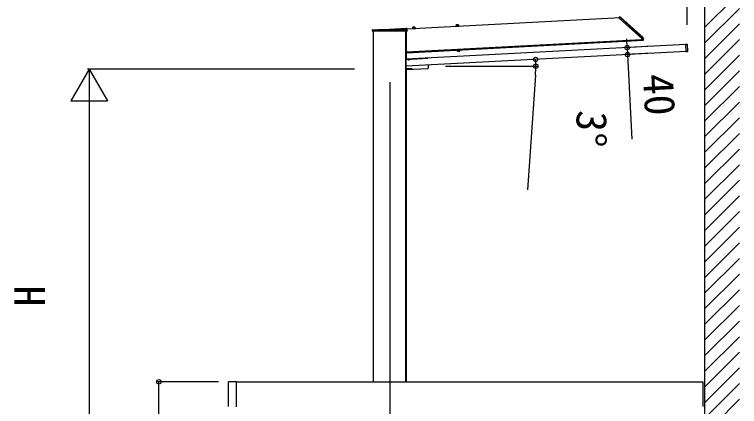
# Model space of a CAD drawing. Units: millimetres, scale not verified. Extents: x -1050 to 1050, y -1560 to 1553.
# Drawn here: x 34.1 to 450.2, y 950.2 to 1175.4 of the extents above; entities that cross this region are included whole.
import ezdxf
from ezdxf.enums import TextEntityAlignment as Align

# ---------------------------------------------------------------- set-up
doc = ezdxf.new("R2010")
doc.units = ezdxf.units.MM
doc.header["$LTSCALE"] = 8
for name, color, linetype in [('0-2_YKK_11', 7, 'Continuous'), ('0-3_YKK_12', 2, 'Continuous'), ('0-5_YKK_A1', 4, 'Continuous'), ('0-6_YKK_D', 6, 'Continuous')]:
    doc.layers.add(name, color=color, linetype=linetype)
doc.styles.add('ＭＳ ゴシック', font='')
doc.styles.get('ＭＳ ゴシック').set_extended_font_data('MS Gothic')

msp = doc.modelspace()

# ---------------------------------------------------------------- linework, layer by layer
at = {"layer": '0-2_YKK_11'}
for p, q in [((381.134, 1173.261), (381.105, 1173.823)), ((287.544, 1169.288), (287.612, 1169.331)), ((288.794, 1169.393), (288.584, 1169.324)), ((289.011, 1169.347), (288.848, 1169.396)), ((288.91, 1169.399), (288.981, 1169.363)), ((384.778, 1170.989), (393.459, 1163.172)), ((240.134, 964.386), (240.134, 1165.702)), ((242.909, 1166.586), (242.647, 1166.586)), ((259.224, 1166.586), (244.572, 1166.586)), ((257.924, 1166.186), (255.934, 1166.186)), ((264.173, 1167.552), (262.475, 1167.463)), ((264.173, 1167.552), (262.475, 1167.463)), ((262.475, 1167.463), (262.483, 1167.303)), ((262.649, 1168.023), (262.618, 1167.963)), ((262.618, 1167.963), (262.643, 1167.472)), ((262.649, 1168.023), (263.941, 1168.091)), ((262.685, 1167.967), (262.676, 1167.989)), ((262.685, 1167.967), (262.676, 1167.989)), ((262.685, 1167.967), (262.711, 1167.476)), ((262.913, 1167.326), (262.904, 1167.486)), ((263.752, 1167.37), (262.913, 1167.326)), ((263.752, 1167.37), (262.913, 1167.326)), ((263.23, 1167.995), (263.256, 1167.504)), ((263.366, 1168.003), (263.391, 1167.511)), ((263.743, 1167.53), (263.752, 1167.37)), ((263.911, 1168.031), (263.917, 1168.054)), ((263.911, 1168.031), (263.936, 1167.54)), ((263.941, 1168.091), (263.978, 1168.035)), ((264.181, 1167.392), (264.173, 1167.552)), ((289.138, 1168.861), (287.441, 1168.772)), ((289.138, 1168.861), (287.441, 1168.772)), ((287.441, 1168.772), (287.449, 1168.612)), ((287.517, 1169.268), (287.543, 1168.777)), ((287.837, 1169.285), (287.862, 1168.794)), ((287.878, 1168.634), (287.87, 1168.794)), ((288.717, 1168.678), (287.879, 1168.634)), ((288.717, 1168.678), (287.879, 1168.634)), ((287.944, 1169.291), (287.97, 1168.799)), ((288.584, 1169.324), (288.609, 1168.833)), ((288.709, 1168.838), (288.717, 1168.678)), ((289.147, 1168.701), (289.138, 1168.861)), ((394.116, 1161.533), (394.124, 1161.372)), ((394.129, 1161.285), (395.077, 1161.335)), ((394.137, 1161.135), (395.085, 1161.185)), ((395.083, 1161.223), (395.076, 1161.363)), ((419.36, 1158.101), (258.934, 1149.694)), ((259.03, 1153.904), (394.144, 1160.985)), ((394.797, 1160.959), (394.82, 1160.52)), ((419.569, 1154.107), (258.89, 1145.686)), ((289.864, 1155.02), (288.166, 1154.931)), ((289.864, 1155.02), (288.166, 1154.931)), ((288.166, 1154.931), (288.174, 1154.771)), ((288.33, 1154.286), (288.421, 1154.233)), ((288.383, 1154.242), (288.403, 1154.232)), ((288.421, 1154.233), (288.507, 1154.296)), ((288.604, 1154.793), (288.595, 1154.953)), ((289.443, 1154.837), (288.604, 1154.793)), ((289.443, 1154.837), (288.604, 1154.793)), ((288.846, 1154.806), (289.565, 1154.844)), ((289.434, 1154.997), (289.443, 1154.837)), ((289.72, 1154.312), (289.701, 1154.3)), ((289.872, 1154.86), (289.864, 1155.02)), ((271.279, 1150.04), (258.804, 1149.386)), ((259.89, 1149.443), (260.614, 1149.481)), ((258.934, 1143.736), (271.475, 1144.393))]:
    msp.add_line(p, q, dxfattribs=at)
for points in [[(258.934, 1155.732), (259.056, 1153.405), (395.119, 1160.536), (395.083, 1161.223), (395.076, 1161.363), (395.035, 1162.137), (382.014, 1173.862), (381.102, 1173.87), (381.105, 1173.823), (381.102, 1173.87), (381.105, 1173.823), (381.102, 1173.87)], [(259.262, 1167.135), (381.919, 1173.563), (394.741, 1162.018), (393.795, 1162.87), (393.69, 1162.964), (393.564, 1163.078), (393.459, 1163.172), (393.564, 1163.078), (393.459, 1163.172), (393.564, 1163.078), (393.69, 1162.964), (393.795, 1162.87), (393.69, 1162.964), (393.564, 1163.078), (393.69, 1162.964), (393.795, 1162.87)], [(394.171, 1160.486), (394.14, 1161.078), (394.115, 1161.553), (381.135, 1173.24), (381.113, 1173.67)], [(287.837, 1169.285), (287.674, 1169.335), (287.517, 1169.268), (287.727, 1169.337), (287.944, 1169.291)], [(288.794, 1169.393), (288.207, 1169.363), (287.674, 1169.335), (288.207, 1169.363), (289.008, 1169.404), (289.036, 1168.855), (288.609, 1168.833), (287.862, 1168.794), (287.543, 1168.777), (287.97, 1168.799), (288.717, 1168.838), (289.036, 1168.855)], [(288.848, 1169.396), (288.314, 1169.368), (287.727, 1169.337), (287.612, 1169.331), (287.727, 1169.337), (288.314, 1169.368), (288.688, 1169.388), (288.717, 1168.838)], [(288.909, 1169.399), (288.794, 1169.393), (288.909, 1169.399)], [(384.673, 1171.084), (384.778, 1170.989), (384.673, 1171.084)], [(384.673, 1171.084), (384.778, 1170.989), (384.673, 1171.084)], [(242.909, 1166.586), (242.909, 1166.592), (242.909, 1166.586)], [(242.909, 1166.586), (242.909, 1166.592), (242.909, 1166.586)], [(242.909, 1166.586), (244.572, 1166.586), (242.909, 1166.586)], [(242.909, 1166.586), (244.572, 1166.586), (242.909, 1166.586)], [(258.37, 1166.487), (258.369, 1166.517), (258.37, 1166.487)], [(258.37, 1166.487), (258.369, 1166.517), (258.37, 1166.487)], [(258.37, 1166.487), (258.369, 1166.517), (258.37, 1166.487)], [(258.37, 1166.487), (258.369, 1166.517), (258.37, 1166.487)], [(258.804, 1165.702), (258.804, 964.386), (258.804, 1165.702)], [(258.814, 1153.786), (258.934, 1153.786), (258.934, 1165.702), (258.934, 1149.486), (258.804, 1149.486), (258.934, 1149.486), (258.804, 1149.486), (258.934, 1149.486)], [(259.235, 1166.586), (259.224, 1166.586), (259.235, 1166.586)], [(259.235, 1166.586), (259.224, 1166.586), (259.235, 1166.586)], [(264.181, 1167.392), (262.483, 1167.303), (264.181, 1167.392)], [(263.978, 1168.035), (264.004, 1167.543), (263.391, 1167.511), (262.711, 1167.476), (262.643, 1167.472), (263.256, 1167.504), (263.936, 1167.54), (264.004, 1167.543)], [(262.921, 1168.037), (262.649, 1168.023), (262.921, 1168.037)], [(262.676, 1167.989), (262.668, 1168.006), (262.659, 1168.018), (262.649, 1168.023)], [(262.676, 1167.989), (262.668, 1168.006), (262.659, 1168.018), (262.651, 1168.023)], [(263.827, 1167.374), (262.833, 1167.322), (263.827, 1167.374)], [(263.743, 1167.53), (262.904, 1167.486), (263.743, 1167.53)], [(263.723, 1167.529), (262.924, 1167.487), (263.723, 1167.529)], [(263.941, 1168.091), (263.939, 1168.09), (263.931, 1168.085), (263.924, 1168.072), (263.917, 1168.054), (263.911, 1168.031)], [(263.917, 1168.054), (263.924, 1168.072), (263.931, 1168.085), (263.941, 1168.091), (263.939, 1168.09)], [(289.147, 1168.701), (287.449, 1168.612), (289.147, 1168.701)], [(288.793, 1168.682), (287.799, 1168.63), (288.793, 1168.682)], [(288.709, 1168.838), (287.87, 1168.794), (288.709, 1168.838)], [(288.689, 1168.837), (287.89, 1168.795), (288.689, 1168.837)], [(394.129, 1161.278), (394.124, 1161.372), (394.129, 1161.278)], [(394.129, 1161.278), (394.124, 1161.372), (394.129, 1161.278)], [(394.129, 1161.278), (394.132, 1161.228), (394.129, 1161.278)], [(394.129, 1161.278), (394.132, 1161.228), (394.129, 1161.278)], [(394.801, 1160.87), (394.741, 1162.018), (394.796, 1160.969)], [(394.791, 1161.069), (394.792, 1161.039), (394.791, 1161.069)], [(394.791, 1161.069), (394.792, 1161.039), (394.791, 1161.069)], [(394.791, 1161.069), (394.792, 1161.039), (394.791, 1161.069)], [(394.791, 1161.069), (394.792, 1161.039), (394.791, 1161.069)], [(395.083, 1161.223), (395.076, 1161.363), (395.083, 1161.223)], [(289.872, 1154.86), (288.174, 1154.771), (289.872, 1154.86)], [(288.304, 1154.778), (288.846, 1154.806), (288.872, 1154.315)], [(288.33, 1154.286), (288.304, 1154.778), (288.481, 1154.787)], [(288.87, 1154.256), (288.421, 1154.233), (288.87, 1154.256)], [(288.507, 1154.296), (288.481, 1154.787), (289.2, 1154.825)], [(289.51, 1155.001), (288.516, 1154.949), (289.51, 1155.001)], [(289.434, 1154.997), (288.596, 1154.953), (289.434, 1154.997)], [(289.423, 1154.836), (288.624, 1154.794), (289.423, 1154.836)], [(289.743, 1154.853), (289.2, 1154.825), (289.226, 1154.333)], [(258.981, 1149.396), (258.934, 1149.346), (258.981, 1149.396)], [(259.112, 1149.272), (259.084, 1149.242), (259.112, 1149.272)], [(260.233, 1149.331), (260.49, 1149.345), (260.522, 1149.316), (260.49, 1149.345)], [(260.522, 1149.316), (260.523, 1149.306), (260.554, 1149.278), (260.523, 1149.306)], [(258.934, 1143.938), (258.934, 964.386), (258.934, 1143.938)], [(260.916, 1144.19), (259.187, 1144.099), (259.134, 1144.149), (259.187, 1144.099)], [(262.253, 1144.19), (260.926, 1144.19), (260.916, 1144.19), (260.926, 1144.19)], [(262.253, 1144.19), (262.264, 1144.19), (262.253, 1144.19)]]:
    msp.add_lwpolyline(points, dxfattribs=at)
for points in [[(384.673, 1171.084), (384.547, 1171.197), (384.442, 1171.292), (384.547, 1171.197)], [(384.673, 1171.084), (384.547, 1171.197), (384.442, 1171.292), (384.547, 1171.197)], [(289.743, 1154.853), (289.565, 1154.844), (289.594, 1154.294), (289.234, 1154.276), (288.604, 1154.243), (288.403, 1154.232), (288.604, 1154.243), (289.234, 1154.276), (289.771, 1154.304)], [(288.87, 1154.256), (289.5, 1154.29), (289.701, 1154.3), (289.5, 1154.29)]]:
    msp.add_lwpolyline(points, close=True, dxfattribs=at)
for centre, radius, start, end in [((288.293, 1168.028), 1.337, 93.68654, 109.96097), ((288.399, 1168.042), 1.329, 93.63748, 110.01003), ((288.262, 1168.035), 1.329, 75.98997, 92.36252), ((288.368, 1168.032), 1.337, 76.03903, 92.31346), ((242.647, 1171.586), 5, 270, 273.00032), ((262.981, 1167.134), 0.906, 93.79487, 113.64098), ((263.096, 1166.927), 1.118, 93.7857, 111.55959), ((262.956, 1167.133), 0.905, 72.34957, 92.21458), ((263.067, 1166.932), 1.111, 74.38479, 92.26992), ((263.64, 1166.962), 1.111, 93.73008, 111.61521), ((263.729, 1167.172), 0.906, 93.79889, 113.63696), ((263.611, 1166.954), 1.118, 74.44041, 92.2143), ((263.704, 1167.173), 0.904, 72.34526, 92.21888), ((288.578, 1154.962), 0.72, 249.81909, 272.03402), ((288.82, 1155.499), 1.244, 255.41006, 272.27552), ((288.554, 1154.96), 0.72, 273.95424, 296.19265), ((288.79, 1155.49), 1.236, 273.6729, 290.64152), ((289.184, 1155.511), 1.236, 255.35848, 272.3271), ((289.475, 1155.01), 0.721, 249.82394, 272.02917), ((289.154, 1155.517), 1.244, 273.72448, 290.58994), ((289.451, 1155.007), 0.719, 273.94905, 296.19784)]:
    msp.add_arc(centre, radius, start, end, dxfattribs=at)
at = {"layer": '0-3_YKK_12'}
for p, q in [((419.723, 1154.416), (419.738, 1154.117)), ((249.534, 1136.436), (249.534, 821.138))]:
    msp.add_line(p, q, dxfattribs=at)
at = {"layer": '0-5_YKK_A1'}
for p, q in [((430.235, 1206.909), (430.235, 893.886)), ((430.235, 1167.882), (450.235, 1187.882)), ((430.235, 1158.902), (450.235, 1178.902)), ((430.235, 1149.921), (450.235, 1169.921)), ((239.581, 1165.702), (239.588, 1166.486)), ((239.631, 1165.702), (239.581, 1165.702)), ((259.379, 1165.702), (239.631, 1165.702)), ((239.688, 1166.586), (259.239, 1166.586)), ((242.912, 1166.592), (259.136, 1167.443)), ((259.24, 1167.354), (259.338, 1166.497)), ((259.338, 1166.497), (259.338, 1166.494)), ((259.338, 1166.494), (259.429, 1165.702)), ((259.429, 1165.702), (259.379, 1165.702)), ((419.472, 1158.246), (419.353, 1158.24)), ((419.354, 1158.205), (419.353, 1158.24)), ((419.353, 1158.24), (419.353, 1158.24)), ((419.357, 1158.155), (419.354, 1158.205)), ((419.572, 1154.053), (419.357, 1158.155)), ((419.472, 1158.246), (419.472, 1158.246)), ((419.532, 1158.26), (420.121, 1158.291)), ((420.174, 1158.244), (420.393, 1154.05)), ((430.235, 1140.941), (450.235, 1160.941)), ((419.575, 1154.003), (419.572, 1154.053)), ((419.575, 1154.003), (419.577, 1153.968)), ((419.577, 1153.968), (419.696, 1153.974)), ((419.577, 1153.968), (419.577, 1153.968)), ((419.696, 1153.974), (419.696, 1153.974)), ((420.346, 1153.997), (419.757, 1153.966)), ((430.235, 1131.961), (450.235, 1151.961)), ((259.042, 1143.741), (271.475, 1144.393)), ((271.473, 1146.345), (271.569, 1144.498)), ((430.235, 1122.981), (450.235, 1142.981)), ((430.235, 1114), (450.235, 1134)), ((430.235, 1105.02), (450.235, 1125.02)), ((430.235, 1096.04), (450.235, 1116.04)), ((430.235, 1087.06), (450.235, 1107.06)), ((430.235, 1078.079), (450.235, 1098.079)), ((430.235, 1069.099), (450.235, 1089.099)), ((430.235, 1060.119), (450.235, 1080.119)), ((430.235, 1051.139), (450.235, 1071.139)), ((430.235, 1042.158), (450.235, 1062.158)), ((430.235, 1033.178), (450.235, 1053.178)), ((430.235, 1024.198), (450.235, 1044.198)), ((430.235, 1015.218), (450.235, 1035.218)), ((430.235, 1006.237), (450.235, 1026.237)), ((430.235, 997.257), (450.235, 1017.257)), ((430.235, 988.277), (450.235, 1008.277)), ((430.235, 979.297), (450.235, 999.297)), ((430.235, 970.316), (450.235, 990.316)), ((430.235, 961.336), (450.235, 981.336)), ((430.235, 952.356), (450.235, 972.356)), ((156.985, 950.277), (156.985, 964.294)), ((157.024, 964.375), (157.014, 964.365)), ((157.024, 964.375), (157.246, 964.597)), ((157.256, 964.606), (157.246, 964.597)), ((157.326, 964.636), (161.185, 964.636)), ((161.285, 964.536), (161.285, 964.294)), ((430.235, 943.375), (450.235, 963.375)), ((430.235, 934.395), (450.235, 954.395))]:
    msp.add_line(p, q, dxfattribs=at)
for points in [[(161.285, 964.386), (429.235, 964.386), (429.235, 950.186)], [(161.285, 964.294), (161.285, 950.277), (161.285, 950.036)]]:
    msp.add_lwpolyline(points, dxfattribs=at)
for centre, radius, start, end in [((239.688, 1166.486), 0.1, 90, 176.5048), ((239.688, 1166.486), 0.1, 176.5048, 179.5), ((242.65, 1171.586), 5, 270, 273.00032), ((259.141, 1167.343), 0.1, 6.5, 93.00032), ((259.239, 1166.486), 0.1, 6.5, 90), ((419.477, 1158.533), 0.286, 272.73957, 279.49104), ((419.728, 1153.547), 0.428, 87.31821, 94.21342), ((271.469, 1144.492), 0.1, 273, 3), ((157.085, 964.294), 0.1, 135, 180), ((157.326, 964.536), 0.1, 90, 135), ((161.185, 964.536), 0.1, 0, 90), ((157.085, 950.277), 0.1, 180, 225)]:
    msp.add_arc(centre, radius, start, end, dxfattribs=at)
for centre, major_axis, ratio, start_param, end_param in [((419.472, 1158.25), (0.0599, 0.0031), 0.061163, 4.712389, 5.0226887), ((419.533, 1158.23), (0.0016, -0.03), 0.998135, 3.1415927, 3.9550709), ((420.124, 1158.241), (0.0336, 0.0373), 0.99628, 5.4996506, 7.06672), ((419.755, 1153.996), (0.0016, -0.03), 0.998135, 5.4698366, 6.2831853), ((420.343, 1154.047), (0.0373, -0.0336), 0.99628, 5.4996506, 7.06672)]:
    msp.add_ellipse(centre, major_axis=major_axis, ratio=ratio, start_param=start_param, end_param=end_param, dxfattribs=at)
at = {"layer": '0-6_YKK_D'}
for p, q in [((420.235, 1169.374), (420.235, 1254.867)), ((385.743, 1156.339), (385.477, 1161.432)), ((399.883, 1157.08), (384.745, 1156.287)), ((399.758, 1153.068), (384.954, 1152.292)), ((385.743, 1156.339), (385.953, 1152.345)), ((385.953, 1152.345), (388.499, 1103.757)), ((281.49, 1145.687), (334.298, 1145.687)), ((76.985, 1143.886), (66.485, 1125.699)), ((229.234, 1143.886), (75.985, 1143.886)), ((76.985, 1143.886), (87.485, 1125.699)), ((76.985, 1143.886), (76.985, 1107.513)), ((333.123, 1140.59), (328.589, 1074.563)), ((66.485, 1125.699), (87.485, 1125.699)), ((76.985, 1122.886), (76.985, 914.886)), ((151.192, 964.386), (115.985, 964.386)), ((116.985, 893.886), (116.985, 964.386))]:
    msp.add_line(p, q, dxfattribs=at)
for centre in [(385.743, 1156.339), (385.953, 1152.345), (333.196, 1149.58), (333.298, 1145.687), (116.985, 964.386)]:
    msp.add_circle(centre, 1.275, dxfattribs=at)
for start, end in [(0, 3), (356.07133, 0)]:
    msp.add_arc((258.905, 1145.687), 74.393, start, end, dxfattribs=at)

# ---------------------------------------------------------------- texts
at = {"layer": '0-6_YKK_D', "style": 'ＭＳ ゴシック'}
for s, rotation, p in [('40', 273, (389.575, 1140.546)), ('3°', 266.071, (351.827, 1121.035)), ('H', 90, (56.985, 1007.704))]:
    msp.add_text(s, height=17.6, rotation=rotation, dxfattribs=at).set_placement(p, align=Align.BOTTOM_LEFT)

doc.saveas('drawing.dxf')
